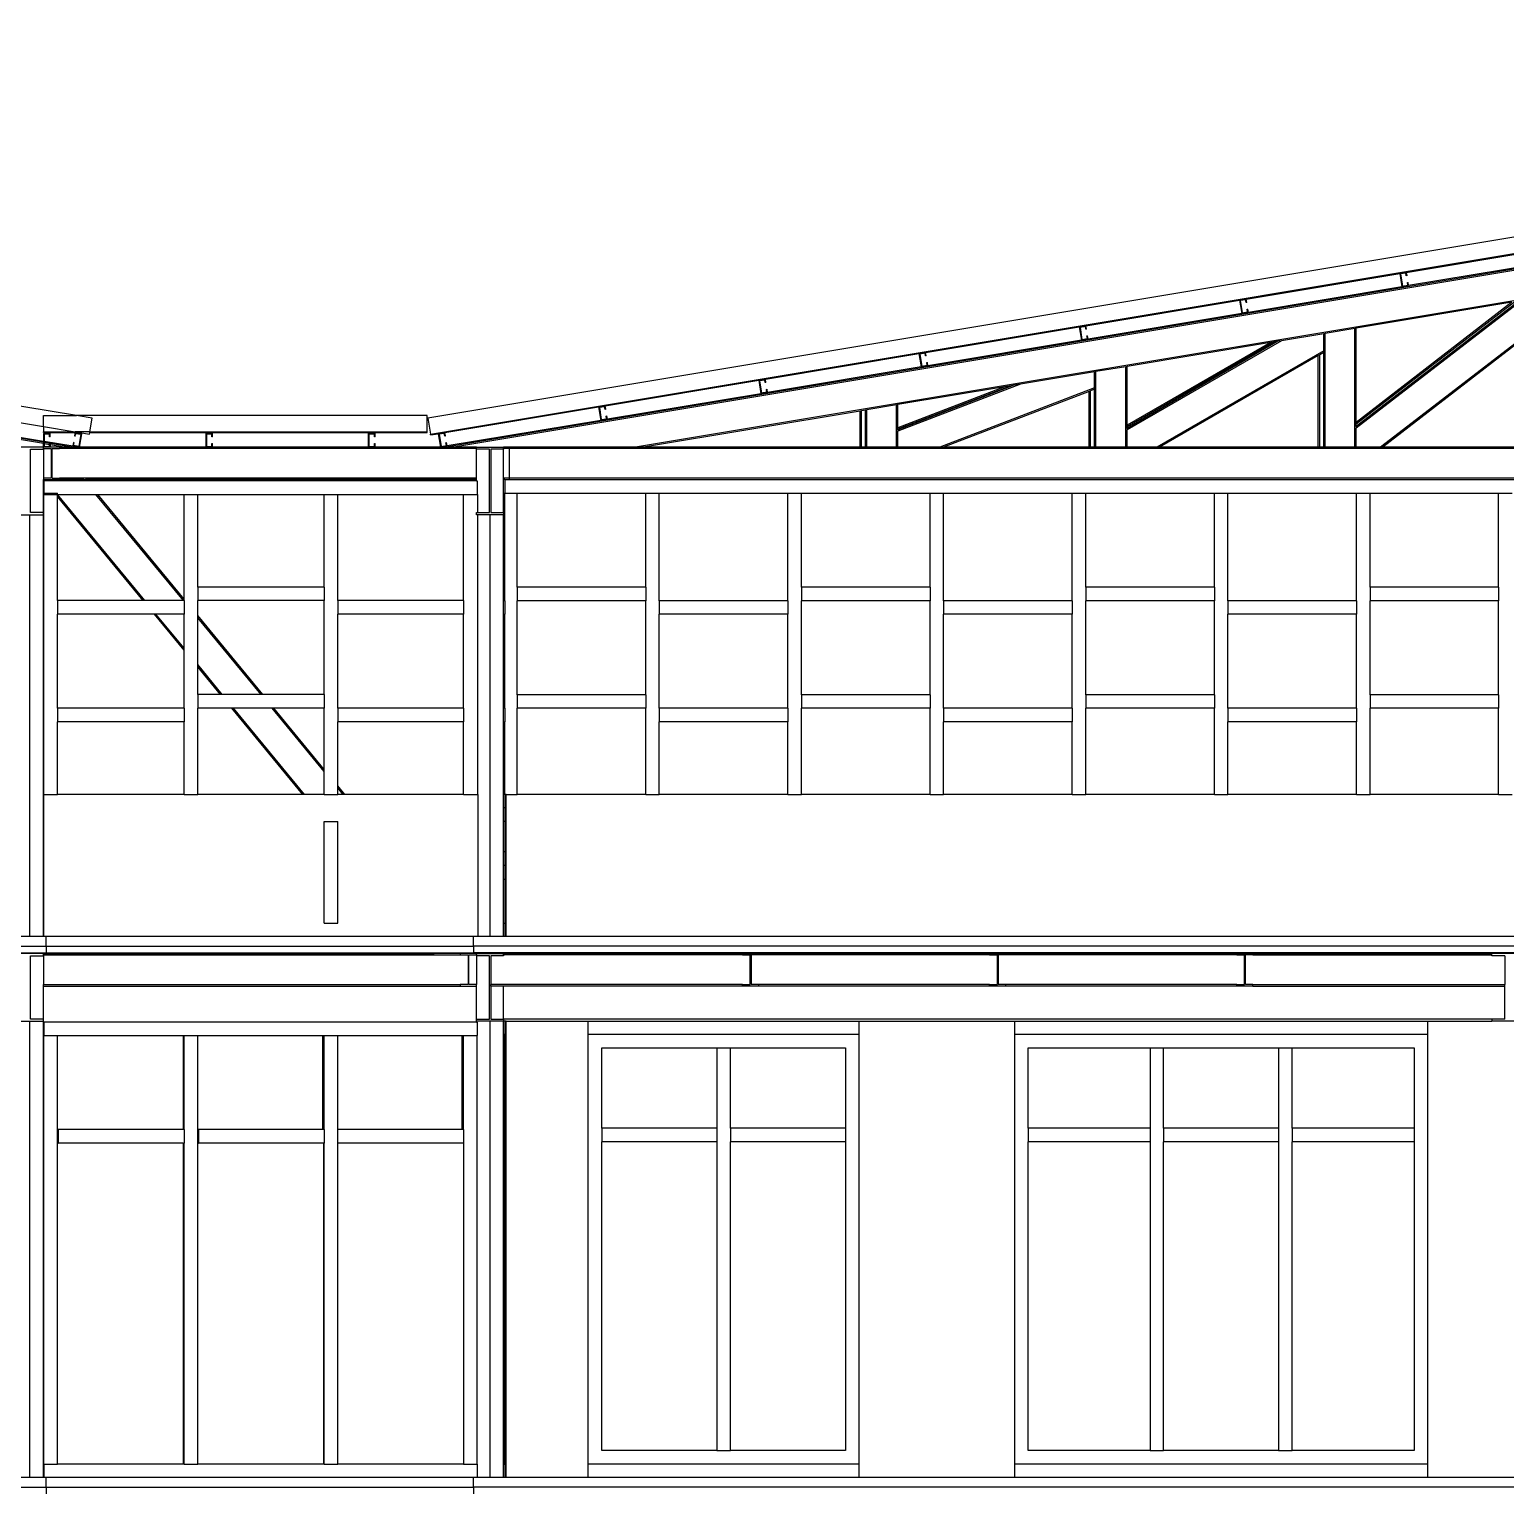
# Model space of a CAD drawing. Header units: metres. Extents: x -53 to 53, y -14 to 13.
# Drawn here: x 13.74 to 24.64, y 2.14 to 12.93 of the extents above; entities that cross this region are included whole.
import ezdxf

# ---------------------------------------------------------------- set-up
doc = ezdxf.new("R2010")
doc.units = ezdxf.units.M
doc.layers.add('SectionCutEdges', color=7, linetype='Continuous')

msp = doc.modelspace()

# ---------------------------------------------------------------- linework, layer by layer
for p, q in [((-2.769, 12.654), (13.839, 9.886)), ((33.939, 12.702), (16.813, 9.848)), ((33.979, 12.699), (16.872, 9.848)), ((-2.768, 12.643), (13.839, 9.876)), ((34.015, 12.481), (18.213, 9.848)), ((23.907, 11.138), (25.042, 11.327)), ((22.724, 10.941), (23.858, 11.13)), ((25.058, 11.229), (23.924, 11.04)), ((23.875, 11.031), (22.74, 10.842)), ((21.54, 10.744), (22.674, 10.933)), ((24.759, 10.929), (23.537, 9.987)), ((24.738, 10.925), (23.537, 9.999)), ((24.708, 10.92), (23.537, 10.018)), ((24.687, 10.917), (23.537, 10.03)), ((24.687, 10.917), (23.537, 10.725)), ((22.691, 10.834), (21.557, 10.645)), ((24.989, 10.828), (23.717, 9.848)), ((20.356, 10.546), (21.491, 10.735)), ((23.297, 10.685), (22.986, 10.633)), ((23.307, 10.687), (23.297, 10.685)), ((23.297, 10.558), (23.297, 10.685)), ((23.527, 10.723), (23.307, 10.687)), ((23.307, 9.848), (23.307, 10.687)), ((23.537, 10.725), (23.527, 10.723)), ((23.527, 9.848), (23.527, 10.723)), ((23.537, 10.03), (23.537, 10.725)), ((24.949, 10.785), (23.733, 9.848)), ((21.507, 10.637), (20.373, 10.448)), ((22.986, 10.633), (21.844, 9.975)), ((22.959, 10.629), (21.844, 9.986)), ((22.93, 10.624), (21.844, 9.998)), ((22.903, 10.619), (21.844, 10.009)), ((22.903, 10.619), (21.844, 10.443)), ((22.93, 10.624), (22.903, 10.619)), ((22.959, 10.629), (22.93, 10.624)), ((22.986, 10.633), (22.959, 10.629)), ((19.173, 10.349), (20.307, 10.538)), ((23.297, 10.558), (22.065, 9.848)), ((23.257, 10.524), (22.085, 9.848)), ((23.267, 10.529), (23.257, 10.524)), ((23.257, 9.848), (23.257, 10.524)), ((23.297, 10.547), (23.267, 10.529)), ((23.267, 9.848), (23.267, 10.529)), ((23.297, 10.547), (23.297, 10.558)), ((23.297, 9.848), (23.297, 10.547)), ((20.324, 10.44), (19.189, 10.25)), ((21.604, 10.403), (21.057, 10.312)), ((21.614, 10.405), (21.604, 10.403)), ((21.604, 10.285), (21.604, 10.403)), ((21.834, 10.441), (21.614, 10.405)), ((21.614, 9.848), (21.614, 10.405)), ((21.844, 10.443), (21.834, 10.441)), ((21.834, 9.848), (21.834, 10.441)), ((21.844, 10.009), (21.844, 10.443)), ((17.989, 10.152), (19.123, 10.341)), ((21.057, 10.312), (20.152, 9.966)), ((21.009, 10.304), (20.152, 9.976)), ((20.986, 10.3), (20.152, 9.981)), ((20.938, 10.292), (20.152, 9.991)), ((20.938, 10.292), (20.152, 10.161)), ((21.604, 10.285), (20.46, 9.848)), ((21.564, 10.259), (20.488, 9.848)), ((20.986, 10.3), (20.938, 10.292)), ((21.009, 10.304), (20.986, 10.3)), ((21.057, 10.312), (21.009, 10.304)), ((21.574, 10.263), (21.564, 10.259)), ((21.564, 9.848), (21.564, 10.259)), ((21.604, 10.275), (21.574, 10.263)), ((21.574, 9.848), (21.574, 10.263)), ((21.604, 10.275), (21.604, 10.285)), ((21.604, 9.848), (21.604, 10.275)), ((16.805, 9.955), (17.94, 10.144)), ((19.14, 10.242), (18.006, 10.053)), ((20.142, 10.159), (19.922, 10.123)), ((20.152, 10.161), (20.142, 10.159)), ((20.142, 9.848), (20.142, 10.159)), ((20.152, 9.991), (20.152, 10.161)), ((12.923, 10.045), (13.839, 9.892)), ((17.956, 10.045), (16.822, 9.856)), ((19.872, 10.114), (18.272, 9.848)), ((19.882, 10.116), (19.872, 10.114)), ((19.872, 9.848), (19.872, 10.114)), ((19.912, 10.121), (19.882, 10.116)), ((19.882, 9.848), (19.882, 10.116)), ((19.922, 10.123), (19.912, 10.121)), ((19.912, 9.848), (19.912, 10.121)), ((19.922, 9.848), (19.922, 10.123)), ((13.839, 9.955), (13.839, 9.96)), ((13.839, 9.955), (14.073, 9.955)), ((14.073, 9.955), (14.108, 9.955)), ((14.183, 9.955), (16.675, 9.955)), ((16.675, 9.955), (16.675, 9.96)), ((16.699, 9.937), (16.698, 9.943)), ((16.699, 9.937), (16.756, 9.946)), ((20.152, 9.981), (20.152, 9.991)), ((20.152, 9.976), (20.152, 9.981)), ((20.152, 9.976), (20.152, 9.966)), ((20.152, 9.848), (20.152, 9.966)), ((21.844, 9.998), (21.844, 10.009)), ((21.844, 9.986), (21.844, 9.998)), ((21.844, 9.986), (21.844, 9.975)), ((21.844, 9.848), (21.844, 9.975)), ((23.537, 10.018), (23.537, 10.03)), ((23.537, 9.999), (23.537, 10.018)), ((23.537, 9.999), (23.537, 9.987)), ((23.537, 9.848), (23.537, 9.987)), ((13.839, 9.832), (13.839, 9.618)), ((13.844, 9.891), (14.057, 9.856)), ((13.844, 9.885), (14.066, 9.848)), ((13.844, 9.875), (13.884, 9.868)), ((13.889, 9.867), (14.007, 9.848)), ((14.007, 9.848), (13.959, 9.848)), ((17.039, 9.838), (13.959, 9.838)), ((14.007, 9.848), (14.066, 9.848)), ((14.106, 9.848), (14.066, 9.848)), ((15.039, 9.848), (14.106, 9.848)), ((16.239, 9.848), (15.089, 9.848)), ((16.773, 9.848), (16.289, 9.848)), ((16.813, 9.848), (16.773, 9.848)), ((16.872, 9.848), (16.813, 9.848)), ((17.039, 9.848), (16.872, 9.848)), ((17.039, 9.618), (17.039, 9.832)), ((17.279, 9.848), (17.239, 9.848)), ((17.279, 9.838), (17.239, 9.838)), ((17.239, 9.618), (17.239, 9.832)), ((17.279, 9.848), (17.279, 9.838)), ((18.213, 9.848), (17.279, 9.848)), ((17.279, 9.838), (17.279, 9.618)), ((32.079, 9.838), (17.279, 9.838)), ((18.272, 9.848), (18.213, 9.848)), ((19.872, 9.848), (18.272, 9.848)), ((19.882, 9.848), (19.872, 9.848)), ((19.912, 9.848), (19.882, 9.848)), ((19.912, 9.848), (19.922, 9.848)), ((20.142, 9.848), (19.922, 9.848)), ((20.142, 9.848), (20.152, 9.848)), ((20.46, 9.848), (20.152, 9.848)), ((20.46, 9.848), (20.488, 9.848)), ((21.564, 9.848), (20.488, 9.848)), ((21.574, 9.848), (21.564, 9.848)), ((21.604, 9.848), (21.574, 9.848)), ((21.604, 9.848), (21.614, 9.848)), ((21.834, 9.848), (21.614, 9.848)), ((21.834, 9.848), (21.844, 9.848)), ((22.065, 9.848), (21.844, 9.848)), ((22.065, 9.848), (22.085, 9.848)), ((23.257, 9.848), (22.085, 9.848)), ((23.267, 9.848), (23.257, 9.848)), ((23.297, 9.848), (23.267, 9.848)), ((23.297, 9.848), (23.307, 9.848)), ((23.527, 9.848), (23.307, 9.848)), ((23.527, 9.848), (23.537, 9.848)), ((23.717, 9.848), (23.537, 9.848)), ((23.717, 9.848), (23.733, 9.848)), ((24.949, 9.848), (23.733, 9.848)), ((13.848, 9.598), (13.839, 9.608)), ((13.839, 9.364), (13.839, 9.608)), ((13.843, 9.598), (13.843, 9.508)), ((13.848, 9.598), (13.843, 9.598)), ((13.86, 9.598), (13.848, 9.598)), ((13.86, 9.598), (13.852, 9.608)), ((14.146, 9.598), (13.86, 9.598)), ((17.039, 9.618), (13.959, 9.618)), ((14.138, 9.608), (13.959, 9.608)), ((14.138, 9.608), (14.15, 9.608)), ((14.146, 9.598), (14.138, 9.608)), ((14.159, 9.598), (14.146, 9.598)), ((14.159, 9.598), (14.15, 9.608)), ((17.039, 9.608), (14.15, 9.608)), ((17.039, 9.598), (14.159, 9.598)), ((17.039, 9.608), (17.039, 9.618)), ((17.039, 9.598), (17.039, 9.608)), ((17.039, 9.598), (17.043, 9.598)), ((17.043, 9.598), (17.043, 9.498)), ((17.239, 9.608), (17.239, 9.618)), ((17.279, 9.618), (17.239, 9.618)), ((17.249, 9.608), (17.239, 9.608)), ((17.239, 9.508), (17.239, 9.608)), ((17.249, 9.608), (17.249, 9.508)), ((17.249, 9.608), (17.279, 9.608)), ((17.279, 9.618), (17.279, 9.608)), ((32.039, 9.618), (17.279, 9.618)), ((17.279, 9.608), (32.029, 9.608)), ((13.843, 9.508), (13.943, 9.508)), ((13.843, 9.508), (13.843, 9.498)), ((13.843, 7.283), (13.843, 9.498)), ((13.843, 9.498), (13.943, 9.498)), ((13.943, 9.498), (13.943, 9.508)), ((13.943, 9.497), (13.943, 9.498)), ((13.943, 9.498), (14.228, 9.498)), ((14.589, 8.714), (13.943, 9.497)), ((13.943, 9.482), (13.943, 9.497)), ((14.875, 8.714), (14.228, 9.498)), ((14.228, 9.498), (14.241, 9.498)), ((14.879, 8.724), (14.241, 9.498)), ((14.241, 9.498), (14.879, 9.498)), ((14.879, 9.498), (14.979, 9.498)), ((14.879, 8.724), (14.879, 9.498)), ((14.979, 8.814), (14.979, 9.498)), ((14.979, 9.498), (15.914, 9.498)), ((15.914, 9.498), (16.014, 9.498)), ((15.914, 8.814), (15.914, 9.498)), ((16.014, 8.714), (16.014, 9.498)), ((16.014, 9.498), (16.943, 9.498)), ((16.943, 9.498), (17.043, 9.498)), ((16.943, 8.714), (16.943, 9.498)), ((17.043, 9.498), (17.049, 9.498)), ((17.049, 9.364), (17.049, 9.498)), ((17.239, 9.508), (17.249, 9.508)), ((17.239, 9.364), (17.239, 9.508)), ((17.249, 9.508), (17.339, 9.508)), ((17.249, 8.713), (17.249, 9.508)), ((17.339, 8.813), (17.339, 9.508)), ((17.339, 9.508), (18.289, 9.508)), ((18.289, 9.508), (18.389, 9.508)), ((18.289, 8.813), (18.289, 9.508)), ((18.389, 8.713), (18.389, 9.508)), ((18.389, 9.508), (19.339, 9.508)), ((19.339, 9.508), (19.439, 9.508)), ((19.339, 8.713), (19.339, 9.508)), ((19.439, 8.813), (19.439, 9.508)), ((19.439, 9.508), (20.389, 9.508)), ((20.389, 9.508), (20.489, 9.508)), ((20.389, 8.813), (20.389, 9.508)), ((20.489, 8.713), (20.489, 9.508)), ((20.489, 9.508), (21.439, 9.508)), ((21.439, 9.508), (21.539, 9.508)), ((21.439, 8.713), (21.439, 9.508)), ((21.539, 8.813), (21.539, 9.508)), ((21.539, 9.508), (22.489, 9.508)), ((22.489, 9.508), (22.589, 9.508)), ((22.489, 8.813), (22.489, 9.508)), ((22.589, 8.713), (22.589, 9.508)), ((22.589, 9.508), (23.539, 9.508)), ((23.539, 9.508), (23.639, 9.508)), ((23.539, 8.713), (23.539, 9.508)), ((23.639, 8.813), (23.639, 9.508)), ((23.639, 9.508), (24.589, 9.508)), ((24.589, 9.508), (24.689, 9.508)), ((24.589, 8.813), (24.589, 9.508)), ((14.576, 8.714), (13.943, 9.482)), ((13.943, 8.714), (13.943, 9.482)), ((13.739, 6.233), (13.739, 9.348)), ((13.839, 6.233), (13.839, 9.348)), ((17.049, 7.283), (17.049, 9.348)), ((17.139, 6.233), (17.139, 9.348)), ((17.239, 8.713), (17.239, 9.348)), ((14.879, 8.714), (14.879, 8.724)), ((15.914, 8.814), (14.979, 8.814)), ((14.979, 8.814), (14.979, 8.714)), ((15.914, 8.814), (15.914, 8.714)), ((18.289, 8.813), (17.339, 8.813)), ((17.339, 8.813), (17.339, 8.713)), ((18.289, 8.813), (18.289, 8.713)), ((20.389, 8.813), (19.439, 8.813)), ((19.439, 8.813), (19.439, 8.713)), ((20.389, 8.813), (20.389, 8.713)), ((22.489, 8.813), (21.539, 8.813)), ((21.539, 8.813), (21.539, 8.713)), ((22.489, 8.813), (22.489, 8.713)), ((24.589, 8.813), (23.639, 8.813)), ((23.639, 8.813), (23.639, 8.713)), ((24.589, 8.813), (24.589, 8.713)), ((13.943, 8.714), (13.943, 8.614)), ((14.576, 8.714), (13.943, 8.714)), ((13.943, 7.92), (13.943, 8.614)), ((14.659, 8.614), (13.943, 8.614)), ((14.589, 8.714), (14.576, 8.714)), ((14.875, 8.714), (14.589, 8.714)), ((14.879, 8.347), (14.659, 8.614)), ((14.671, 8.614), (14.659, 8.614)), ((14.879, 8.362), (14.671, 8.614)), ((14.879, 8.614), (14.671, 8.614)), ((14.879, 8.714), (14.875, 8.714)), ((14.879, 8.714), (14.879, 8.614)), ((14.879, 8.362), (14.879, 8.614)), ((15.914, 8.714), (14.979, 8.714)), ((14.979, 8.603), (14.979, 8.714)), ((15.914, 8.02), (15.914, 8.714)), ((16.943, 8.714), (16.014, 8.714)), ((16.014, 8.714), (16.014, 8.614)), ((16.943, 8.614), (16.014, 8.614)), ((16.014, 7.92), (16.014, 8.614)), ((16.943, 8.714), (16.943, 8.614)), ((16.943, 7.92), (16.943, 8.614)), ((17.249, 8.713), (17.239, 8.713)), ((17.239, 8.613), (17.239, 8.713)), ((17.239, 8.613), (17.249, 8.613)), ((17.239, 7.919), (17.239, 8.613)), ((17.249, 8.713), (17.249, 8.613)), ((17.249, 7.919), (17.249, 8.613)), ((17.339, 8.019), (17.339, 8.713)), ((18.289, 8.713), (17.339, 8.713)), ((18.289, 8.019), (18.289, 8.713)), ((19.339, 8.713), (18.389, 8.713)), ((18.389, 8.713), (18.389, 8.613)), ((19.339, 8.613), (18.389, 8.613)), ((18.389, 7.919), (18.389, 8.613)), ((19.339, 8.713), (19.339, 8.613)), ((19.339, 7.919), (19.339, 8.613)), ((19.439, 8.019), (19.439, 8.713)), ((20.389, 8.713), (19.439, 8.713)), ((20.389, 8.019), (20.389, 8.713)), ((21.439, 8.713), (20.489, 8.713)), ((20.489, 8.713), (20.489, 8.613)), ((20.489, 7.919), (20.489, 8.613)), ((21.439, 8.613), (20.489, 8.613)), ((21.439, 8.713), (21.439, 8.613)), ((21.439, 7.919), (21.439, 8.613)), ((21.539, 8.019), (21.539, 8.713)), ((22.489, 8.713), (21.539, 8.713)), ((22.489, 8.019), (22.489, 8.713)), ((23.539, 8.713), (22.589, 8.713)), ((22.589, 8.713), (22.589, 8.613)), ((22.589, 7.919), (22.589, 8.613)), ((23.539, 8.613), (22.589, 8.613)), ((23.539, 8.713), (23.539, 8.613)), ((23.539, 7.919), (23.539, 8.613)), ((23.639, 8.019), (23.639, 8.713)), ((24.589, 8.713), (23.639, 8.713)), ((24.589, 8.019), (24.589, 8.713)), ((15.46, 8.02), (14.979, 8.603)), ((14.979, 8.587), (14.979, 8.603)), ((15.447, 8.02), (14.979, 8.587)), ((14.979, 8.241), (14.979, 8.587)), ((14.879, 8.347), (14.879, 8.362)), ((14.879, 7.92), (14.879, 8.347)), ((15.161, 8.02), (14.979, 8.241)), ((14.979, 8.226), (14.979, 8.241)), ((15.148, 8.02), (14.979, 8.226)), ((14.979, 8.02), (14.979, 8.226)), ((14.979, 8.02), (14.979, 7.92)), ((15.148, 8.02), (14.979, 8.02)), ((15.161, 8.02), (15.148, 8.02)), ((15.447, 8.02), (15.161, 8.02)), ((15.46, 8.02), (15.447, 8.02)), ((15.914, 8.02), (15.46, 8.02)), ((15.914, 8.02), (15.914, 7.92)), ((18.289, 8.019), (17.339, 8.019)), ((17.339, 8.019), (17.339, 7.919)), ((18.289, 8.019), (18.289, 7.919)), ((20.389, 8.019), (19.439, 8.019)), ((19.439, 8.019), (19.439, 7.919)), ((20.389, 8.019), (20.389, 7.919)), ((22.489, 8.019), (21.539, 8.019)), ((21.539, 8.019), (21.539, 7.919)), ((22.489, 8.019), (22.489, 7.919)), ((24.589, 8.019), (23.639, 8.019)), ((23.639, 8.019), (23.639, 7.919)), ((24.589, 8.019), (24.589, 7.919)), ((14.879, 7.92), (13.943, 7.92)), ((13.943, 7.92), (13.943, 7.82)), ((14.879, 7.92), (14.879, 7.82)), ((14.979, 7.283), (14.979, 7.92)), ((15.231, 7.92), (14.979, 7.92)), ((15.755, 7.283), (15.231, 7.92)), ((15.244, 7.92), (15.231, 7.92)), ((15.768, 7.283), (15.244, 7.92)), ((15.529, 7.92), (15.244, 7.92)), ((15.914, 7.453), (15.529, 7.92)), ((15.542, 7.92), (15.529, 7.92)), ((15.914, 7.468), (15.542, 7.92)), ((15.914, 7.92), (15.542, 7.92)), ((15.914, 7.468), (15.914, 7.92)), ((16.943, 7.92), (16.014, 7.92)), ((16.014, 7.92), (16.014, 7.82)), ((16.943, 7.92), (16.943, 7.82)), ((17.249, 7.919), (17.239, 7.919)), ((17.239, 7.819), (17.239, 7.919)), ((17.249, 7.919), (17.249, 7.819)), ((17.339, 7.283), (17.339, 7.919)), ((18.289, 7.919), (17.339, 7.919)), ((18.289, 7.283), (18.289, 7.919)), ((19.339, 7.919), (18.389, 7.919)), ((18.389, 7.919), (18.389, 7.819)), ((19.339, 7.919), (19.339, 7.819)), ((19.439, 7.283), (19.439, 7.919)), ((20.389, 7.919), (19.439, 7.919)), ((20.389, 7.283), (20.389, 7.919)), ((21.439, 7.919), (20.489, 7.919)), ((20.489, 7.919), (20.489, 7.819)), ((21.439, 7.919), (21.439, 7.819)), ((21.539, 7.283), (21.539, 7.919)), ((22.489, 7.919), (21.539, 7.919)), ((22.489, 7.283), (22.489, 7.919)), ((23.539, 7.919), (22.589, 7.919)), ((22.589, 7.919), (22.589, 7.819)), ((23.539, 7.919), (23.539, 7.819)), ((23.639, 7.283), (23.639, 7.919)), ((24.589, 7.919), (23.639, 7.919)), ((24.589, 7.283), (24.589, 7.919)), ((14.879, 7.82), (13.943, 7.82)), ((13.943, 7.283), (13.943, 7.82)), ((14.879, 7.283), (14.879, 7.82)), ((16.943, 7.82), (16.014, 7.82)), ((16.014, 7.347), (16.014, 7.82)), ((16.943, 7.283), (16.943, 7.82)), ((17.239, 7.819), (17.249, 7.819)), ((17.239, 7.283), (17.239, 7.819)), ((17.249, 7.283), (17.249, 7.819)), ((19.339, 7.819), (18.389, 7.819)), ((18.389, 7.283), (18.389, 7.819)), ((19.339, 7.283), (19.339, 7.819)), ((20.489, 7.283), (20.489, 7.819)), ((21.439, 7.819), (20.489, 7.819)), ((21.439, 7.283), (21.439, 7.819)), ((22.589, 7.283), (22.589, 7.819)), ((23.539, 7.819), (22.589, 7.819)), ((23.539, 7.283), (23.539, 7.819)), ((15.914, 7.453), (15.914, 7.468)), ((15.914, 7.283), (15.914, 7.453)), ((16.066, 7.283), (16.014, 7.347)), ((16.014, 7.332), (16.014, 7.347)), ((16.054, 7.283), (16.014, 7.332)), ((16.014, 7.283), (16.014, 7.332)), ((13.843, 7.283), (13.943, 7.283)), ((13.843, 6.233), (13.843, 7.283)), ((14.879, 7.283), (13.943, 7.283)), ((14.879, 7.283), (14.979, 7.283)), ((15.755, 7.283), (14.979, 7.283)), ((15.768, 7.283), (15.755, 7.283)), ((15.914, 7.283), (15.768, 7.283)), ((15.914, 7.283), (16.014, 7.283)), ((16.054, 7.283), (16.014, 7.283)), ((16.066, 7.283), (16.054, 7.283)), ((16.943, 7.283), (16.066, 7.283)), ((16.943, 7.283), (17.049, 7.283)), ((17.049, 7.283), (17.049, 6.233)), ((17.249, 7.283), (17.239, 7.283)), ((17.239, 7.183), (17.239, 7.283)), ((17.249, 7.283), (17.249, 7.183)), ((17.259, 7.283), (17.249, 7.283)), ((17.259, 6.233), (17.259, 7.283)), ((17.259, 7.283), (17.339, 7.283)), ((18.289, 7.283), (17.339, 7.283)), ((18.289, 7.283), (18.389, 7.283)), ((19.339, 7.283), (18.389, 7.283)), ((19.339, 7.283), (19.439, 7.283)), ((20.389, 7.283), (19.439, 7.283)), ((20.389, 7.283), (20.489, 7.283)), ((21.439, 7.283), (20.489, 7.283)), ((21.439, 7.283), (21.539, 7.283)), ((22.489, 7.283), (21.539, 7.283)), ((22.489, 7.283), (22.589, 7.283)), ((23.539, 7.283), (22.589, 7.283)), ((23.539, 7.283), (23.639, 7.283)), ((24.589, 7.283), (23.639, 7.283)), ((24.589, 7.283), (24.689, 7.283)), ((17.239, 7.083), (17.239, 7.183)), ((17.249, 7.183), (17.239, 7.183)), ((17.249, 7.183), (17.249, 7.083)), ((15.914, 7.083), (16.014, 7.083)), ((15.914, 6.333), (15.914, 7.083)), ((16.014, 6.333), (16.014, 7.083)), ((17.249, 7.083), (17.239, 7.083)), ((17.239, 6.858), (17.239, 7.083)), ((17.249, 7.083), (17.249, 6.858)), ((17.249, 6.858), (17.239, 6.858)), ((17.239, 6.758), (17.239, 6.858)), ((17.249, 6.858), (17.249, 6.758)), ((17.249, 6.758), (17.239, 6.758)), ((17.239, 6.658), (17.239, 6.758)), ((17.239, 6.658), (17.249, 6.658)), ((17.239, 6.333), (17.239, 6.658)), ((17.249, 6.758), (17.249, 6.658)), ((17.249, 6.658), (17.249, 6.333)), ((15.914, 6.333), (16.014, 6.333)), ((17.239, 6.233), (17.239, 6.333)), ((17.239, 6.333), (17.249, 6.333)), ((17.249, 6.333), (17.249, 6.233)), ((13.639, 6.113), (13.739, 6.113)), ((13.739, 6.108), (13.739, 6.113)), ((13.739, 6.113), (13.839, 6.113)), ((13.839, 6.108), (13.839, 6.113)), ((13.839, 6.113), (13.861, 6.113)), ((13.839, 6.108), (16.725, 6.108)), ((13.861, 6.163), (13.861, 6.113)), ((13.861, 6.113), (16.72, 6.113)), ((16.725, 6.108), (16.72, 6.113)), ((16.72, 6.113), (16.733, 6.113)), ((16.737, 6.108), (16.725, 6.108)), ((16.737, 6.108), (16.733, 6.113)), ((16.733, 6.113), (17.017, 6.113)), ((16.919, 6.108), (16.737, 6.108)), ((17.017, 6.163), (17.017, 6.113)), ((17.017, 6.113), (17.017, 6.108)), ((17.039, 6.113), (17.017, 6.113)), ((17.039, 6.108), (17.039, 6.113)), ((17.139, 6.113), (17.039, 6.113)), ((17.139, 6.108), (17.139, 6.113)), ((17.239, 6.113), (17.139, 6.113)), ((17.239, 6.108), (17.239, 6.113)), ((32.039, 6.113), (17.239, 6.113)), ((19.004, 6.108), (17.239, 6.108)), ((20.829, 6.108), (19.124, 6.108)), ((22.654, 6.108), (20.949, 6.108)), ((22.774, 6.108), (24.539, 6.108)), ((13.839, 6.098), (16.919, 6.098)), ((13.839, 6.092), (13.839, 5.878)), ((17.039, 6.092), (17.039, 5.878)), ((19.004, 6.098), (17.239, 6.098)), ((20.829, 6.098), (19.124, 6.098)), ((22.654, 6.098), (20.949, 6.098)), ((22.774, 6.098), (24.539, 6.098)), ((13.839, 5.868), (13.839, 5.878)), ((13.839, 5.878), (16.919, 5.878)), ((13.839, 5.868), (16.919, 5.868)), ((13.839, 5.624), (13.839, 5.868)), ((17.039, 5.624), (17.039, 5.868)), ((19.004, 5.878), (17.144, 5.878)), ((17.239, 5.868), (17.144, 5.868)), ((19.004, 5.868), (17.239, 5.868)), ((17.239, 5.624), (17.239, 5.868)), ((20.829, 5.878), (19.124, 5.878)), ((20.829, 5.868), (19.124, 5.868)), ((22.654, 5.878), (20.949, 5.878)), ((22.654, 5.868), (20.949, 5.868)), ((22.774, 5.878), (24.634, 5.878)), ((22.774, 5.868), (24.634, 5.868)), ((13.739, 2.238), (13.739, 5.608)), ((13.839, 4.75), (13.839, 5.608)), ((17.039, 5.602), (13.843, 5.602)), ((13.843, 5.602), (13.843, 5.502)), ((17.039, 5.608), (17.039, 5.602)), ((17.039, 5.602), (17.043, 5.602)), ((17.043, 5.602), (17.043, 5.502)), ((17.139, 2.238), (17.139, 5.608)), ((24.539, 5.624), (17.239, 5.624)), ((17.249, 5.608), (17.239, 5.608)), ((17.239, 5.512), (17.239, 5.608)), ((17.249, 5.608), (17.249, 5.512)), ((17.259, 5.608), (17.249, 5.608)), ((17.259, 2.238), (17.259, 5.608)), ((17.259, 5.608), (17.864, 5.608)), ((17.864, 5.512), (17.864, 5.608)), ((17.864, 5.608), (19.864, 5.608)), ((19.864, 5.608), (19.864, 5.512)), ((19.864, 5.608), (21.014, 5.608)), ((21.014, 5.512), (21.014, 5.608)), ((21.014, 5.608), (24.064, 5.608)), ((24.064, 5.608), (24.064, 5.512)), ((24.064, 5.608), (24.539, 5.608)), ((13.843, 5.502), (13.943, 5.502)), ((13.843, 4.75), (13.843, 5.502)), ((13.943, 5.502), (14.873, 5.502)), ((13.943, 4.808), (13.943, 5.502)), ((14.873, 5.502), (14.873, 4.808)), ((14.873, 5.502), (14.879, 5.502)), ((14.879, 5.502), (14.979, 5.502)), ((14.879, 4.808), (14.879, 5.502)), ((14.979, 5.502), (15.902, 5.502)), ((14.979, 4.808), (14.979, 5.502)), ((15.902, 5.502), (15.902, 4.808)), ((15.902, 5.502), (15.914, 5.502)), ((15.914, 5.502), (16.014, 5.502)), ((15.914, 4.808), (15.914, 5.502)), ((16.014, 5.502), (16.931, 5.502)), ((16.014, 4.808), (16.014, 5.502)), ((16.931, 5.502), (16.931, 4.808)), ((16.931, 5.502), (16.943, 5.502)), ((16.943, 5.502), (17.043, 5.502)), ((16.943, 4.808), (16.943, 5.502)), ((17.043, 2.338), (17.043, 5.502)), ((17.239, 5.512), (17.249, 5.512)), ((17.239, 2.338), (17.239, 5.512)), ((17.249, 2.338), (17.249, 5.512)), ((17.864, 5.512), (19.864, 5.512)), ((17.864, 2.338), (17.864, 5.512)), ((19.864, 5.512), (19.864, 2.338)), ((21.014, 2.338), (21.014, 5.512)), ((21.014, 5.512), (24.064, 5.512)), ((24.064, 5.512), (24.064, 2.338)), ((17.964, 4.818), (17.964, 5.412)), ((17.964, 5.412), (18.814, 5.412)), ((18.814, 5.412), (18.914, 5.412)), ((18.814, 5.412), (18.814, 4.818)), ((18.914, 4.818), (18.914, 5.412)), ((18.914, 5.412), (19.764, 5.412)), ((19.764, 5.412), (19.764, 4.818)), ((21.114, 4.818), (21.114, 5.412)), ((21.114, 5.412), (22.014, 5.412)), ((22.014, 5.412), (22.114, 5.412)), ((22.014, 5.412), (22.014, 4.818)), ((22.114, 5.412), (22.964, 5.412)), ((22.114, 4.818), (22.114, 5.412)), ((22.964, 5.412), (23.064, 5.412)), ((22.964, 5.412), (22.964, 4.818)), ((23.064, 4.818), (23.064, 5.412)), ((23.064, 5.412), (23.964, 5.412)), ((23.964, 5.412), (23.964, 4.818)), ((13.943, 4.75), (13.943, 4.808)), ((13.949, 4.808), (13.943, 4.808)), ((14.873, 4.808), (13.949, 4.808)), ((13.949, 4.808), (13.949, 4.75)), ((14.879, 4.808), (14.873, 4.808)), ((14.879, 4.808), (14.879, 4.708)), ((14.979, 4.75), (14.979, 4.808)), ((14.985, 4.808), (14.979, 4.808)), ((15.902, 4.808), (14.985, 4.808)), ((14.985, 4.808), (14.985, 4.75)), ((15.914, 4.808), (15.902, 4.808)), ((15.914, 4.808), (15.914, 4.708)), ((16.931, 4.808), (16.014, 4.808)), ((16.014, 4.708), (16.014, 4.808)), ((16.943, 4.808), (16.931, 4.808)), ((16.943, 4.808), (16.943, 4.708)), ((18.814, 4.818), (17.964, 4.818)), ((17.964, 4.818), (17.964, 4.718)), ((18.814, 4.818), (18.814, 4.718)), ((19.764, 4.818), (18.914, 4.818)), ((18.914, 4.818), (18.914, 4.718)), ((19.764, 4.818), (19.764, 4.718)), ((22.014, 4.818), (21.114, 4.818)), ((21.114, 4.818), (21.114, 4.718)), ((22.014, 4.818), (22.014, 4.718)), ((22.964, 4.818), (22.114, 4.818)), ((22.114, 4.818), (22.114, 4.718)), ((22.964, 4.818), (22.964, 4.718)), ((23.964, 4.818), (23.064, 4.818)), ((23.064, 4.818), (23.064, 4.718)), ((23.964, 4.818), (23.964, 4.718)), ((13.843, 4.75), (13.839, 4.75)), ((13.839, 4.363), (13.839, 4.75)), ((13.843, 4.364), (13.843, 4.75)), ((13.949, 4.75), (13.943, 4.75)), ((13.943, 4.708), (13.943, 4.75)), ((13.943, 2.338), (13.943, 4.708)), ((13.943, 4.708), (13.949, 4.708)), ((13.949, 4.75), (13.949, 4.708)), ((14.873, 4.708), (13.949, 4.708)), ((14.873, 4.708), (14.879, 4.708)), ((14.873, 4.708), (14.873, 4.49)), ((14.879, 4.49), (14.879, 4.708)), ((14.985, 4.75), (14.979, 4.75)), ((14.979, 4.708), (14.979, 4.75)), ((14.979, 2.338), (14.979, 4.708)), ((14.979, 4.708), (14.985, 4.708)), ((14.985, 4.75), (14.985, 4.708)), ((15.908, 4.708), (14.985, 4.708)), ((15.908, 4.708), (15.914, 4.708)), ((15.908, 4.708), (15.908, 4.616)), ((15.914, 4.617), (15.914, 4.708)), ((16.943, 4.708), (16.014, 4.708)), ((16.014, 2.338), (16.014, 4.708)), ((16.943, 4.708), (16.943, 2.338)), ((18.814, 4.718), (17.964, 4.718)), ((17.964, 2.438), (17.964, 4.718)), ((18.814, 4.718), (18.814, 2.438)), ((19.764, 4.718), (18.914, 4.718)), ((18.914, 2.438), (18.914, 4.718)), ((19.764, 4.718), (19.764, 2.438)), ((22.014, 4.718), (21.114, 4.718)), ((21.114, 2.438), (21.114, 4.718)), ((22.014, 4.718), (22.014, 2.438)), ((22.964, 4.718), (22.114, 4.718)), ((22.114, 2.438), (22.114, 4.718)), ((22.964, 4.718), (22.964, 2.438)), ((23.964, 4.718), (23.064, 4.718)), ((23.064, 2.438), (23.064, 4.718)), ((23.964, 4.718), (23.964, 2.438)), ((15.908, 4.616), (15.908, 4.505)), ((15.914, 4.506), (15.914, 4.617)), ((14.873, 4.49), (14.873, 4.272)), ((14.879, 4.274), (14.879, 4.49)), ((15.908, 4.505), (15.908, 3.75)), ((15.914, 3.75), (15.914, 4.506)), ((13.839, 4.04), (13.839, 4.363)), ((13.843, 4.041), (13.843, 4.364)), ((14.873, 4.272), (14.873, 3.75)), ((14.879, 3.75), (14.879, 4.274)), ((13.839, 3.75), (13.839, 4.04)), ((13.843, 3.75), (13.843, 4.041)), ((13.839, 3.068), (13.839, 3.75)), ((13.843, 3.069), (13.843, 3.75)), ((14.873, 3.75), (14.873, 3.334)), ((14.879, 3.335), (14.879, 3.75)), ((15.908, 3.75), (15.908, 3.6)), ((15.914, 3.602), (15.914, 3.75)), ((15.908, 3.6), (15.908, 2.338)), ((15.914, 2.338), (15.914, 3.602)), ((14.873, 3.334), (14.873, 2.449)), ((14.879, 2.449), (14.879, 3.335)), ((13.839, 2.586), (13.839, 3.068)), ((13.843, 2.585), (13.843, 3.069)), ((13.839, 2.238), (13.839, 2.586)), ((13.843, 2.338), (13.843, 2.585)), ((14.873, 2.449), (14.873, 2.338)), ((14.879, 2.338), (14.879, 2.449)), ((18.814, 2.438), (17.964, 2.438)), ((18.814, 2.438), (18.914, 2.438)), ((19.764, 2.438), (18.914, 2.438)), ((22.014, 2.438), (21.114, 2.438)), ((22.014, 2.438), (22.114, 2.438)), ((22.964, 2.438), (22.114, 2.438)), ((22.964, 2.438), (23.064, 2.438)), ((23.964, 2.438), (23.064, 2.438)), ((13.843, 2.338), (13.943, 2.338)), ((13.843, 2.338), (13.843, 2.238)), ((14.873, 2.338), (13.943, 2.338)), ((14.879, 2.338), (14.873, 2.338)), ((14.879, 2.338), (14.979, 2.338)), ((15.908, 2.338), (14.979, 2.338)), ((15.914, 2.338), (15.908, 2.338)), ((15.914, 2.338), (16.014, 2.338)), ((16.943, 2.338), (16.014, 2.338)), ((16.943, 2.338), (17.043, 2.338)), ((17.043, 2.338), (17.043, 2.238)), ((17.239, 2.338), (17.249, 2.338)), ((17.239, 2.238), (17.239, 2.338)), ((17.249, 2.338), (17.249, 2.238)), ((19.864, 2.338), (17.864, 2.338)), ((17.864, 2.238), (17.864, 2.338)), ((19.864, 2.338), (19.864, 2.238)), ((24.064, 2.338), (21.014, 2.338)), ((21.014, 2.238), (21.014, 2.338)), ((24.064, 2.338), (24.064, 2.238)), ((13.861, 2.168), (13.861, 2.118)), ((17.017, 2.168), (17.017, 2.118))]:
    msp.add_line(p, q)
at = {"layer": 'SectionCutEdges'}
for p, q in [((14.084, 10.08), (-2.851, 12.903)), ((33.9, 12.931), (16.679, 10.061)), ((-2.877, 12.785), (13.839, 9.999)), ((16.698, 9.943), (33.92, 12.813)), ((23.907, 11.138), (23.858, 11.13)), ((23.858, 11.13), (23.875, 11.031)), ((23.903, 11.132), (23.864, 11.126)), ((23.864, 11.126), (23.879, 11.037)), ((23.907, 11.113), (23.903, 11.132)), ((23.912, 11.114), (23.907, 11.138)), ((23.875, 11.031), (23.924, 11.04)), ((23.879, 11.037), (23.918, 11.044)), ((23.912, 11.114), (23.907, 11.113)), ((23.915, 11.063), (23.92, 11.064)), ((23.918, 11.044), (23.915, 11.063)), ((23.924, 11.04), (23.92, 11.064)), ((22.724, 10.941), (22.674, 10.933)), ((22.674, 10.933), (22.691, 10.834)), ((22.72, 10.935), (22.68, 10.929)), ((22.68, 10.929), (22.695, 10.84)), ((22.723, 10.915), (22.72, 10.935)), ((22.728, 10.916), (22.723, 10.915)), ((22.728, 10.916), (22.724, 10.941)), ((22.691, 10.834), (22.74, 10.842)), ((22.695, 10.84), (22.734, 10.846)), ((22.731, 10.866), (22.736, 10.867)), ((22.734, 10.846), (22.731, 10.866)), ((22.74, 10.842), (22.736, 10.867)), ((21.54, 10.744), (21.491, 10.735)), ((21.491, 10.735), (21.507, 10.637)), ((21.536, 10.738), (21.497, 10.731)), ((21.497, 10.731), (21.511, 10.643)), ((21.539, 10.718), (21.536, 10.738)), ((21.544, 10.719), (21.539, 10.718)), ((21.544, 10.719), (21.54, 10.744)), ((21.507, 10.637), (21.557, 10.645)), ((21.511, 10.643), (21.551, 10.649)), ((21.547, 10.669), (21.552, 10.67)), ((21.551, 10.649), (21.547, 10.669)), ((21.557, 10.645), (21.552, 10.67)), ((20.356, 10.546), (20.307, 10.538)), ((20.307, 10.538), (20.324, 10.44)), ((20.352, 10.541), (20.313, 10.534)), ((20.313, 10.534), (20.328, 10.445)), ((20.356, 10.521), (20.352, 10.541)), ((20.361, 10.522), (20.356, 10.546)), ((20.361, 10.522), (20.356, 10.521)), ((20.364, 10.472), (20.369, 10.472)), ((20.367, 10.452), (20.364, 10.472)), ((20.373, 10.448), (20.369, 10.472)), ((20.324, 10.44), (20.373, 10.448)), ((20.328, 10.445), (20.367, 10.452)), ((19.173, 10.349), (19.123, 10.341)), ((19.123, 10.341), (19.14, 10.242)), ((19.169, 10.343), (19.129, 10.337)), ((19.129, 10.337), (19.144, 10.248)), ((19.14, 10.242), (19.189, 10.25)), ((19.144, 10.248), (19.183, 10.255)), ((19.172, 10.324), (19.169, 10.343)), ((19.177, 10.324), (19.172, 10.324)), ((19.177, 10.324), (19.173, 10.349)), ((19.18, 10.274), (19.185, 10.275)), ((19.183, 10.255), (19.18, 10.274)), ((19.189, 10.25), (19.185, 10.275)), ((17.989, 10.152), (17.94, 10.144)), ((17.94, 10.144), (17.956, 10.045)), ((17.985, 10.146), (17.946, 10.14)), ((17.946, 10.14), (17.96, 10.051)), ((17.988, 10.126), (17.985, 10.146)), ((17.993, 10.127), (17.989, 10.152)), ((13.839, 10.08), (14.084, 10.08)), ((13.839, 9.999), (13.839, 10.08)), ((16.675, 10.08), (14.084, 10.08)), ((14.2, 10.061), (14.084, 10.08)), ((14.183, 9.96), (14.2, 10.061)), ((16.675, 9.96), (16.675, 10.08)), ((16.679, 10.061), (16.698, 9.943)), ((17.956, 10.045), (18.006, 10.053)), ((17.96, 10.051), (18, 10.057)), ((17.993, 10.127), (17.988, 10.126)), ((17.996, 10.077), (18.001, 10.078)), ((18, 10.057), (17.996, 10.077)), ((18.006, 10.053), (18.001, 10.078)), ((13.839, 9.999), (14.074, 9.96)), ((13.839, 9.999), (13.839, 9.96)), ((13.839, 9.96), (14.074, 9.96)), ((13.889, 9.948), (13.839, 9.948)), ((13.839, 9.948), (13.839, 9.892)), ((13.884, 9.943), (13.844, 9.943)), ((13.844, 9.943), (13.844, 9.891)), ((13.884, 9.923), (13.884, 9.943)), ((13.889, 9.923), (13.884, 9.923)), ((13.889, 9.923), (13.889, 9.948)), ((14.073, 9.955), (14.069, 9.93)), ((14.069, 9.93), (14.074, 9.929)), ((14.123, 9.946), (14.073, 9.955)), ((14.074, 9.96), (14.108, 9.955)), ((14.183, 9.96), (14.074, 9.96)), ((14.074, 9.929), (14.078, 9.949)), ((14.078, 9.949), (14.117, 9.942)), ((14.117, 9.942), (14.102, 9.853)), ((14.106, 9.848), (14.123, 9.946)), ((14.108, 9.955), (14.181, 9.943)), ((14.181, 9.943), (14.183, 9.955)), ((14.183, 9.96), (16.675, 9.96)), ((14.183, 9.955), (14.183, 9.96)), ((15.089, 9.948), (15.039, 9.948)), ((15.039, 9.948), (15.039, 9.848)), ((15.044, 9.943), (15.044, 9.853)), ((15.084, 9.943), (15.044, 9.943)), ((15.084, 9.923), (15.084, 9.943)), ((15.089, 9.923), (15.084, 9.923)), ((15.089, 9.923), (15.089, 9.948)), ((16.289, 9.948), (16.239, 9.948)), ((16.239, 9.948), (16.239, 9.848)), ((16.244, 9.943), (16.244, 9.853)), ((16.284, 9.943), (16.244, 9.943)), ((16.284, 9.923), (16.284, 9.943)), ((16.289, 9.923), (16.284, 9.923)), ((16.289, 9.923), (16.289, 9.948)), ((16.805, 9.955), (16.756, 9.946)), ((16.756, 9.946), (16.773, 9.848)), ((16.801, 9.949), (16.762, 9.942)), ((16.762, 9.942), (16.777, 9.853)), ((16.805, 9.929), (16.801, 9.949)), ((16.81, 9.93), (16.805, 9.955)), ((16.81, 9.93), (16.805, 9.929)), ((13.839, 9.848), (13.639, 9.848)), ((13.744, 9.364), (13.744, 9.832)), ((13.744, 9.832), (13.839, 9.832)), ((13.839, 9.892), (13.839, 9.886)), ((13.839, 9.876), (13.839, 9.886)), ((13.839, 9.848), (13.839, 9.876)), ((13.889, 9.848), (13.839, 9.848)), ((13.839, 9.838), (13.839, 9.848)), ((13.839, 9.838), (13.896, 9.838)), ((13.839, 9.832), (13.839, 9.838)), ((13.844, 9.891), (13.844, 9.885)), ((13.844, 9.885), (13.844, 9.875)), ((13.844, 9.875), (13.844, 9.853)), ((13.844, 9.853), (13.884, 9.853)), ((13.884, 9.873), (13.889, 9.873)), ((13.884, 9.868), (13.884, 9.873)), ((13.884, 9.853), (13.884, 9.868)), ((13.889, 9.873), (13.889, 9.867)), ((13.889, 9.867), (13.889, 9.848)), ((13.959, 9.848), (13.889, 9.848)), ((13.896, 9.838), (13.896, 9.618)), ((13.903, 9.618), (13.903, 9.838)), ((13.903, 9.838), (13.959, 9.838)), ((13.959, 9.848), (13.959, 9.838)), ((14.061, 9.881), (14.057, 9.856)), ((14.057, 9.856), (14.106, 9.848)), ((14.066, 9.88), (14.061, 9.881)), ((14.063, 9.86), (14.066, 9.88)), ((14.102, 9.853), (14.063, 9.86)), ((15.089, 9.848), (15.039, 9.848)), ((15.044, 9.853), (15.084, 9.853)), ((15.084, 9.873), (15.089, 9.873)), ((15.084, 9.853), (15.084, 9.873)), ((15.089, 9.848), (15.089, 9.873)), ((16.289, 9.848), (16.239, 9.848)), ((16.244, 9.853), (16.284, 9.853)), ((16.284, 9.873), (16.289, 9.873)), ((16.284, 9.853), (16.284, 9.873)), ((16.289, 9.848), (16.289, 9.873)), ((16.773, 9.848), (16.822, 9.856)), ((16.777, 9.853), (16.816, 9.86)), ((16.813, 9.88), (16.818, 9.881)), ((16.816, 9.86), (16.813, 9.88)), ((16.822, 9.856), (16.818, 9.881)), ((17.039, 9.848), (17.239, 9.848)), ((17.039, 9.838), (17.039, 9.848)), ((17.039, 9.832), (17.039, 9.838)), ((17.134, 9.832), (17.039, 9.832)), ((17.134, 9.364), (17.134, 9.832)), ((17.239, 9.832), (17.144, 9.832)), ((17.144, 9.832), (17.144, 9.364)), ((17.239, 9.838), (17.239, 9.848)), ((17.239, 9.838), (17.239, 9.832)), ((13.839, 9.618), (13.839, 9.608)), ((13.896, 9.618), (13.839, 9.618)), ((13.839, 9.608), (13.852, 9.608)), ((13.852, 9.608), (13.959, 9.608)), ((13.903, 9.618), (13.959, 9.618)), ((13.959, 9.618), (13.959, 9.608)), ((13.639, 9.348), (13.739, 9.348)), ((13.739, 9.348), (13.839, 9.348)), ((13.839, 9.364), (13.744, 9.364)), ((13.839, 9.348), (13.839, 9.364)), ((17.039, 9.348), (17.039, 9.364)), ((17.039, 9.364), (17.049, 9.364)), ((17.049, 9.348), (17.039, 9.348)), ((17.049, 9.364), (17.134, 9.364)), ((17.139, 9.348), (17.049, 9.348)), ((17.239, 9.348), (17.139, 9.348)), ((17.144, 9.364), (17.239, 9.364)), ((17.239, 9.364), (17.239, 9.348)), ((13.739, 6.233), (13.639, 6.233)), ((13.839, 6.233), (13.739, 6.233)), ((13.843, 6.233), (13.839, 6.233)), ((13.861, 6.233), (13.843, 6.233)), ((17.017, 6.233), (13.861, 6.233)), ((13.861, 6.163), (13.861, 6.233)), ((17.017, 6.163), (17.017, 6.233)), ((17.049, 6.233), (17.017, 6.233)), ((17.139, 6.233), (17.049, 6.233)), ((17.239, 6.233), (17.139, 6.233)), ((17.249, 6.233), (17.239, 6.233)), ((17.259, 6.233), (17.249, 6.233)), ((32.019, 6.233), (17.259, 6.233)), ((-1.361, 6.163), (13.861, 6.163)), ((13.739, 6.108), (13.639, 6.108)), ((13.839, 6.108), (13.739, 6.108)), ((13.839, 6.098), (13.839, 6.108)), ((13.861, 6.163), (17.017, 6.163)), ((16.919, 6.108), (16.919, 6.098)), ((17.017, 6.108), (16.919, 6.108)), ((32.239, 6.163), (17.017, 6.163)), ((17.039, 6.108), (17.017, 6.108)), ((17.039, 6.098), (17.039, 6.108)), ((17.039, 6.108), (17.139, 6.108)), ((17.139, 6.108), (17.239, 6.108)), ((17.239, 6.098), (17.239, 6.108)), ((19.004, 6.098), (19.004, 6.108)), ((19.004, 6.108), (19.124, 6.108)), ((19.124, 6.098), (19.124, 6.108)), ((20.829, 6.098), (20.829, 6.108)), ((20.829, 6.108), (20.949, 6.108)), ((20.949, 6.098), (20.949, 6.108)), ((22.654, 6.098), (22.654, 6.108)), ((22.654, 6.108), (22.774, 6.108)), ((22.774, 6.098), (22.774, 6.108)), ((24.739, 6.108), (24.539, 6.108)), ((24.539, 6.098), (24.539, 6.108)), ((13.744, 5.624), (13.744, 6.092)), ((13.744, 6.092), (13.839, 6.092)), ((13.839, 6.092), (13.839, 6.098)), ((16.919, 6.098), (16.976, 6.098)), ((16.976, 6.098), (16.976, 5.878)), ((16.983, 6.098), (17.039, 6.098)), ((16.983, 5.878), (16.983, 6.098)), ((17.039, 6.098), (17.039, 6.092)), ((17.134, 6.092), (17.039, 6.092)), ((17.134, 5.624), (17.134, 6.092)), ((17.239, 6.092), (17.144, 6.092)), ((17.144, 6.092), (17.144, 5.878)), ((17.239, 6.098), (17.239, 6.092)), ((19.004, 6.098), (19.061, 6.098)), ((19.061, 5.878), (19.061, 6.098)), ((19.068, 6.098), (19.061, 6.098)), ((19.124, 6.098), (19.068, 6.098)), ((19.068, 6.098), (19.068, 5.878)), ((20.829, 6.098), (20.886, 6.098)), ((20.886, 5.878), (20.886, 6.098)), ((20.893, 6.098), (20.886, 6.098)), ((20.949, 6.098), (20.893, 6.098)), ((20.893, 6.098), (20.893, 5.878)), ((22.654, 6.098), (22.711, 6.098)), ((22.711, 5.878), (22.711, 6.098)), ((22.718, 6.098), (22.711, 6.098)), ((22.718, 5.878), (22.718, 6.098)), ((22.774, 6.098), (22.718, 6.098)), ((24.539, 6.092), (24.539, 6.098)), ((24.634, 6.092), (24.539, 6.092)), ((24.634, 6.092), (24.634, 5.878)), ((16.919, 5.878), (16.919, 5.868)), ((16.976, 5.878), (16.919, 5.878)), ((16.919, 5.868), (17.039, 5.868)), ((17.039, 5.878), (16.983, 5.878)), ((17.039, 5.868), (17.039, 5.878)), ((17.144, 5.868), (17.144, 5.878)), ((17.144, 5.868), (17.144, 5.624)), ((19.004, 5.868), (19.004, 5.878)), ((19.004, 5.878), (19.061, 5.878)), ((19.124, 5.868), (19.004, 5.868)), ((19.124, 5.878), (19.068, 5.878)), ((19.124, 5.868), (19.124, 5.878)), ((20.829, 5.868), (20.829, 5.878)), ((20.829, 5.878), (20.886, 5.878)), ((20.949, 5.868), (20.829, 5.868)), ((20.949, 5.878), (20.893, 5.878)), ((20.949, 5.868), (20.949, 5.878)), ((22.654, 5.868), (22.654, 5.878)), ((22.654, 5.878), (22.711, 5.878)), ((22.774, 5.868), (22.654, 5.868)), ((22.774, 5.878), (22.718, 5.878)), ((22.774, 5.868), (22.774, 5.878)), ((24.634, 5.868), (24.634, 5.878)), ((24.634, 5.624), (24.634, 5.868)), ((13.639, 5.608), (13.739, 5.608)), ((13.739, 5.608), (13.839, 5.608)), ((13.839, 5.624), (13.744, 5.624)), ((13.839, 5.608), (13.839, 5.624)), ((17.039, 5.608), (17.039, 5.624)), ((17.039, 5.624), (17.134, 5.624)), ((17.139, 5.608), (17.039, 5.608)), ((17.239, 5.608), (17.139, 5.608)), ((17.144, 5.624), (17.239, 5.624)), ((17.239, 5.624), (17.239, 5.608)), ((24.539, 5.624), (24.539, 5.608)), ((24.634, 5.624), (24.539, 5.624)), ((24.739, 5.608), (24.539, 5.608)), ((13.739, 2.238), (13.639, 2.238)), ((13.839, 2.238), (13.739, 2.238)), ((13.843, 2.238), (13.839, 2.238)), ((13.861, 2.238), (13.843, 2.238)), ((17.017, 2.238), (13.861, 2.238)), ((13.861, 2.168), (13.861, 2.238)), ((17.017, 2.168), (17.017, 2.238)), ((17.043, 2.238), (17.017, 2.238)), ((17.139, 2.238), (17.043, 2.238)), ((17.239, 2.238), (17.139, 2.238)), ((17.249, 2.238), (17.239, 2.238)), ((17.259, 2.238), (17.249, 2.238)), ((17.864, 2.238), (17.259, 2.238)), ((19.864, 2.238), (17.864, 2.238)), ((21.014, 2.238), (19.864, 2.238)), ((24.064, 2.238), (21.014, 2.238)), ((25.214, 2.238), (24.064, 2.238)), ((-1.361, 2.168), (13.861, 2.168)), ((13.861, 2.168), (17.017, 2.168)), ((32.239, 2.168), (17.017, 2.168))]:
    msp.add_line(p, q, dxfattribs=at)

doc.saveas('drawing.dxf')
